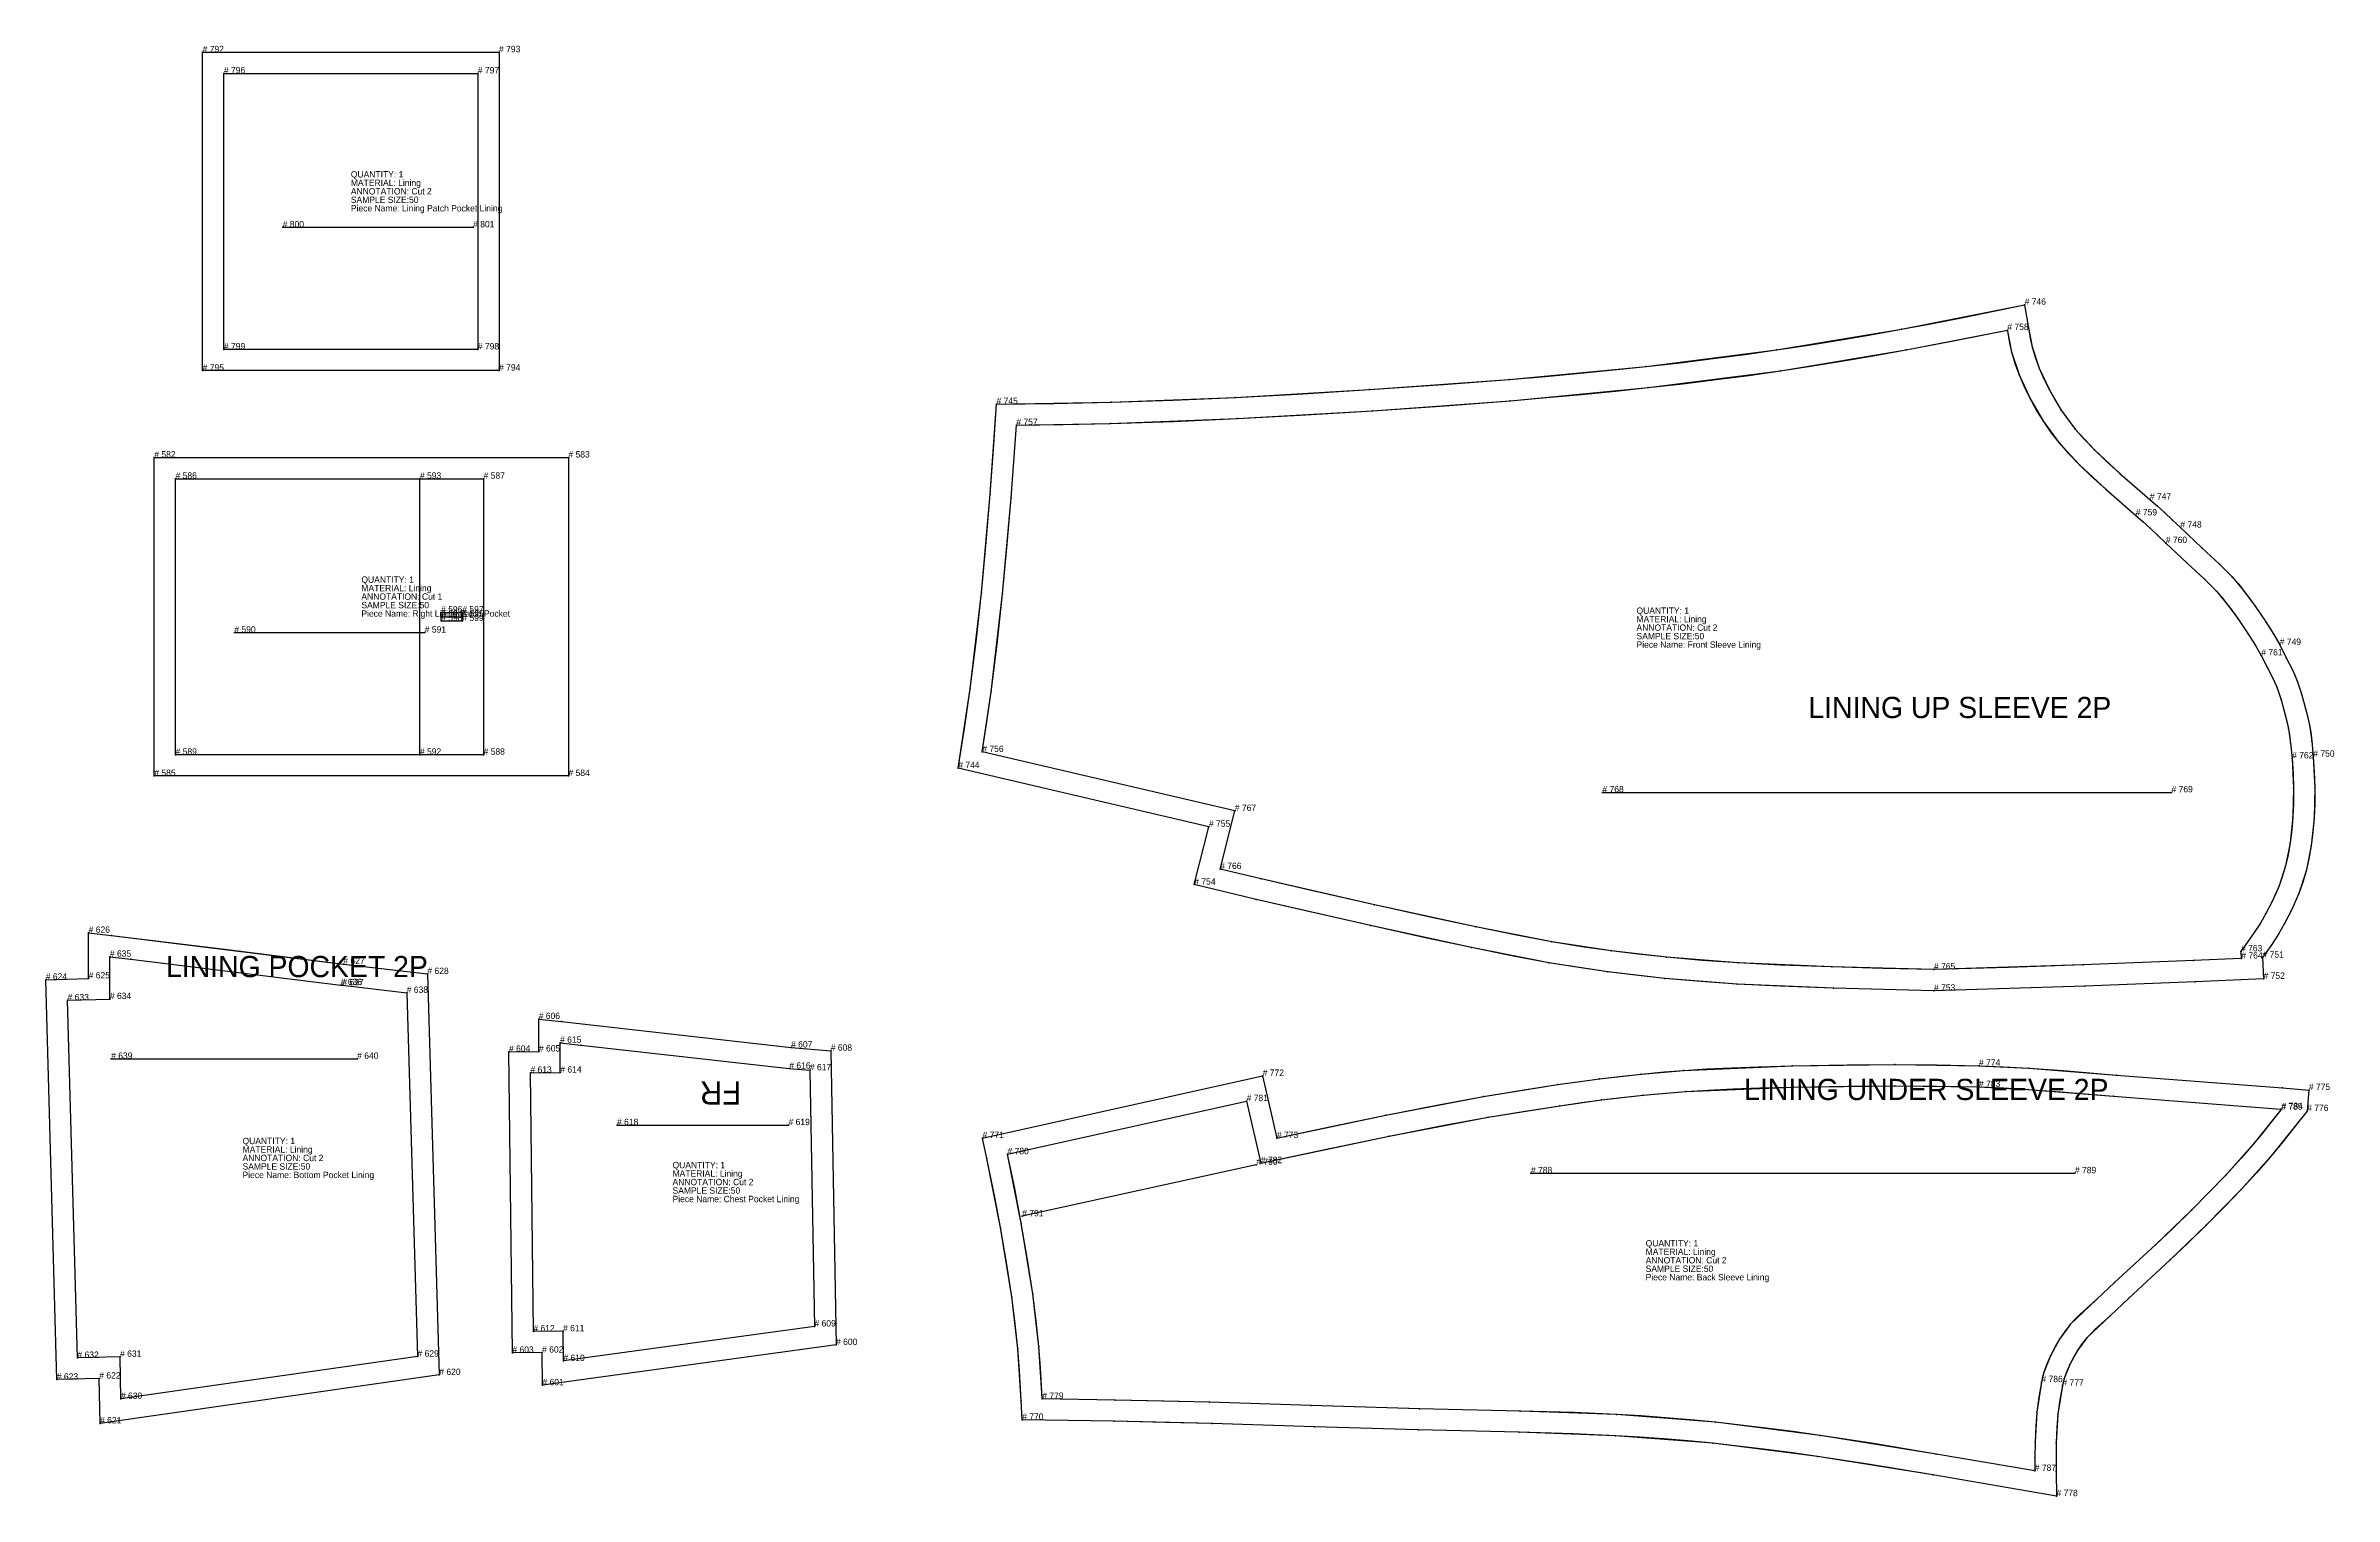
# Model space of a CAD drawing. Extents: x -8402 to 434, y -368 to 2685.
# Drawn here: x -8402 to -7324, y 1316 to 1999 of the extents above; entities that cross this region are included whole.
import ezdxf

# ---------------------------------------------------------------- set-up
doc = ezdxf.new("R2010")
doc.units = 0

# ---------------------------------------------------------------- blocks, each defined once
blk = doc.blocks.new('Right Lining Patch Pocket_5028')
at = {"layer": '1'}
blk.add_lwpolyline([(-8350.9199, 1805.3199), (-8155.79, 1805.3199), (-8155.79, 1655.23), (-8350.9199, 1655.23), (-8350.9199, 1805.3199)], close=True, dxfattribs=at)
at = {"layer": '14'}
blk.add_lwpolyline([(-8340.9199, 1795.3199), (-8195.79, 1795.3199), (-8195.79, 1665.23), (-8340.9199, 1665.23), (-8340.9199, 1795.3199)], close=True, dxfattribs=at)
at = {"layer": '2'}
for p in [(-8350.9199, 1805.3199), (-8155.79, 1805.3199), (-8340.9199, 1795.3199), (-8225.79, 1795.3199), (-8195.79, 1795.3199), (-8215.79, 1732.27), (-8215.79, 1732.27), (-8215.79, 1730.27), (-8215.79, 1728.27), (-8215.79, 1728.27), (-8205.79, 1732.27), (-8205.79, 1732.27), (-8205.79, 1730.27), (-8205.79, 1728.27), (-8205.79, 1728.27), (-8313.21, 1722.78), (-8223.5098, 1722.78), (-8340.9199, 1665.23), (-8225.79, 1665.23), (-8195.79, 1665.23), (-8350.9199, 1655.23), (-8155.79, 1655.23)]:
    blk.add_point(p, dxfattribs=at)
at = {"layer": '5'}
blk.add_line((-8313.21, 1722.78), (-8223.5098, 1722.78), dxfattribs=at)
at = {"layer": '7'}
blk.add_line((-8313.21, 1722.78), (-8223.5098, 1722.78), dxfattribs=at)
at = {"layer": '8'}
for points in [[(-8225.79, 1665.23), (-8225.79, 1795.3199)], [(-8215.79, 1732.27), (-8205.79, 1732.27)], [(-8215.79, 1728.27), (-8215.79, 1732.27)], [(-8215.79, 1730.27), (-8205.79, 1730.27)], [(-8215.79, 1728.27), (-8205.79, 1728.27)], [(-8205.79, 1728.27), (-8205.79, 1732.27)]]:
    blk.add_lwpolyline(points, dxfattribs=at)
at = {"layer": '84'}
blk.add_lwpolyline([(-8350.9199, 1805.3199), (-8155.79, 1805.3199), (-8155.79, 1655.23), (-8350.9199, 1655.23), (-8350.9199, 1805.3199)], close=True, dxfattribs=at)
at = {"layer": '85'}
for points in [[(-8225.79, 1665.23), (-8225.79, 1795.3199)], [(-8215.79, 1732.27), (-8205.79, 1732.27)], [(-8215.79, 1728.27), (-8215.79, 1732.27)], [(-8215.79, 1730.27), (-8205.79, 1730.27)], [(-8215.79, 1728.27), (-8205.79, 1728.27)], [(-8205.79, 1728.27), (-8205.79, 1732.27)]]:
    blk.add_lwpolyline(points, dxfattribs=at)
at = {"layer": '87'}
blk.add_lwpolyline([(-8340.9199, 1795.3199), (-8195.79, 1795.3199), (-8195.79, 1665.23), (-8340.9199, 1665.23), (-8340.9199, 1795.3199)], close=True, dxfattribs=at)
at = {"layer": '1'}
for s, p in [('# 582', (-8350.9199, 1805.3199)), ('# 583', (-8155.79, 1805.3199)), ('QUANTITY: 1', (-8253.3496, 1746.27)), ('ANNOTATION: Cut 1', (-8253.3496, 1738.27)), ('SAMPLE SIZE:50', (-8253.3496, 1734.27)), ('MATERIAL: Lining', (-8253.3496, 1742.27)), ('Piece Name: Right Lining Patch Pocket', (-8253.3496, 1730.27)), ('# 585', (-8350.9199, 1655.23)), ('# 584', (-8155.79, 1655.23))]:
    blk.add_text(s, height=3, dxfattribs=at).set_placement(p)
at = {"layer": '14'}
for s, p in [('# 586', (-8340.9199, 1795.3199)), ('# 587', (-8195.79, 1795.3199)), ('# 589', (-8340.9199, 1665.23)), ('# 588', (-8195.79, 1665.23))]:
    blk.add_text(s, height=3, dxfattribs=at).set_placement(p)
at = {"layer": '7'}
for s, p in [('# 590', (-8313.21, 1722.78)), ('# 591', (-8223.5098, 1722.78))]:
    blk.add_text(s, height=3, dxfattribs=at).set_placement(p)
at = {"layer": '8'}
for s, p in [('# 593', (-8225.79, 1795.3199)), ('# 596', (-8215.79, 1732.27)), ('# 596', (-8215.79, 1732.27)), ('# 594', (-8215.79, 1730.27)), ('# 598', (-8215.79, 1728.27)), ('# 598', (-8215.79, 1728.27)), ('# 597', (-8205.79, 1732.27)), ('# 597', (-8205.79, 1732.27)), ('# 595', (-8205.79, 1730.27)), ('# 599', (-8205.79, 1728.27)), ('# 599', (-8205.79, 1728.27)), ('# 592', (-8225.79, 1665.23))]:
    blk.add_text(s, height=3, dxfattribs=at).set_placement(p)
blk = doc.blocks.new('Chest Pocket Lining_5029')
at = {"layer": '1'}
blk.add_lwpolyline([(-8029.7202, 1387.04), (-8168.02, 1368.04), (-8168.2202, 1383.4399), (-8182.2202, 1383.34), (-8183.8198, 1525.24), (-8169.7202, 1525.34), (-8169.8198, 1540.64), (-8159.1201, 1539.4399), (-8050.9199, 1527.24), (-8032.2202, 1525.74), (-8029.7202, 1387.04)], close=True, dxfattribs=at)
at = {"layer": '14'}
blk.add_lwpolyline([(-8039.8799, 1395.74), (-8158.1699, 1379.49), (-8158.3398, 1393.51), (-8172.3301, 1393.41), (-8173.71, 1515.3101), (-8159.6499, 1515.41), (-8159.7402, 1529.4399), (-8150.04, 1528.35), (-8051.7598, 1517.27), (-8042.0601, 1516.49), (-8039.8799, 1395.74)], close=True, dxfattribs=at)
at = {"layer": '2'}
for p in [(-8169.8198, 1540.64), (-8183.8198, 1525.24), (-8169.7202, 1525.34), (-8159.7402, 1529.4399), (-8050.9199, 1527.24), (-8032.2202, 1525.74), (-8173.71, 1515.3101), (-8159.6499, 1515.41), (-8051.7598, 1517.27), (-8042.0601, 1516.49), (-8132.9199, 1490.64), (-8052.1201, 1490.64), (-8172.3301, 1393.41), (-8158.3398, 1393.51), (-8039.8799, 1395.74), (-8182.2202, 1383.34), (-8168.2202, 1383.4399), (-8029.7202, 1387.04), (-8158.1699, 1379.49), (-8168.02, 1368.04)]:
    blk.add_point(p, dxfattribs=at)
at = {"layer": '3'}
for p in [(-8159.1201, 1539.4399), (-8150.04, 1528.35)]:
    blk.add_point(p, dxfattribs=at)
at = {"layer": '4'}
for p in [(-8050.9199, 1527.24, 5), (-8051.7598, 1517.27, 5)]:
    blk.add_point(p, dxfattribs=at)
at = {"layer": '5'}
blk.add_line((-8132.9199, 1490.64), (-8052.1201, 1490.64), dxfattribs=at)
at = {"layer": '7'}
blk.add_line((-8132.9199, 1490.64), (-8052.1201, 1490.64), dxfattribs=at)
at = {"layer": '84'}
blk.add_lwpolyline([(-8029.7202, 1387.04), (-8168.02, 1368.04), (-8168.2202, 1383.4399), (-8182.2202, 1383.34), (-8183.8198, 1525.24), (-8169.7202, 1525.34), (-8169.8198, 1540.64), (-8159.1201, 1539.4399), (-8050.9199, 1527.24), (-8032.2202, 1525.74), (-8029.7202, 1387.04)], close=True, dxfattribs=at)
at = {"layer": '87'}
blk.add_lwpolyline([(-8159.7402, 1529.4399), (-8150.04, 1528.35), (-8051.7598, 1517.27), (-8042.0601, 1516.49), (-8039.8799, 1395.74), (-8158.1699, 1379.49), (-8158.3398, 1393.51), (-8172.3301, 1393.41), (-8173.71, 1515.3101), (-8159.6499, 1515.41), (-8159.7402, 1529.4399)], close=True, dxfattribs=at)
at = {"layer": '1'}
for s, p in [('# 606', (-8169.8198, 1540.64)), ('# 604', (-8183.8198, 1525.24)), ('# 605', (-8169.7202, 1525.34)), ('# 607', (-8050.9199, 1527.24)), ('# 608', (-8032.2202, 1525.74)), ('QUANTITY: 1', (-8106.7598, 1470.33)), ('MATERIAL: Lining', (-8106.7598, 1466.33)), ('ANNOTATION: Cut 2', (-8106.7598, 1462.33)), ('SAMPLE SIZE:50', (-8106.7598, 1458.33)), ('Piece Name: Chest Pocket Lining', (-8106.7598, 1454.33)), ('# 603', (-8182.2202, 1383.34)), ('# 602', (-8168.2202, 1383.4399)), ('# 600', (-8029.7202, 1387.04)), ('# 601', (-8168.02, 1368.04))]:
    blk.add_text(s, height=3, dxfattribs=at).set_placement(p)
at = {"layer": '14'}
for s, p in [('# 615', (-8159.7402, 1529.4399)), ('# 616', (-8051.7598, 1517.27)), ('# 613', (-8173.71, 1515.3101)), ('# 614', (-8159.6499, 1515.41)), ('# 617', (-8042.0601, 1516.49)), ('# 612', (-8172.3301, 1393.41)), ('# 611', (-8158.3398, 1393.51)), ('# 609', (-8039.8799, 1395.74)), ('# 610', (-8158.1699, 1379.49))]:
    blk.add_text(s, height=3, dxfattribs=at).set_placement(p)
at = {"layer": '15'}
blk.add_text('FR', height=11, rotation=180, dxfattribs=at).set_placement((-8074.3198, 1511.34))
at = {"layer": '7'}
for s, p in [('# 618', (-8132.9199, 1490.64)), ('# 619', (-8052.1201, 1490.64))]:
    blk.add_text(s, height=3, dxfattribs=at).set_placement(p)
blk = doc.blocks.new('Bottom Pocket Lining_5030')
at = {"layer": '1'}
blk.add_lwpolyline([(-8216.6602, 1372.89), (-8376.46, 1350.09), (-8376.8604, 1371.1899), (-8396.8604, 1370.6899), (-8402.0596, 1559.1899), (-8381.8604, 1559.79), (-8381.8604, 1581.29), (-8371.0596, 1579.99), (-8261.8604, 1566.59), (-8222.2598, 1561.89), (-8216.6602, 1372.89)], close=True, dxfattribs=at)
at = {"layer": '14'}
blk.add_lwpolyline([(-8226.9199, 1381.53), (-8366.6699, 1361.59), (-8367.0596, 1381.4399), (-8387.1396, 1380.9399), (-8391.7803, 1549.49), (-8371.8604, 1550.0699), (-8371.8604, 1570.01), (-8362, 1568.8101), (-8263.0996, 1556.67), (-8262.2998, 1556.5699), (-8232, 1552.98), (-8226.9199, 1381.53)], close=True, dxfattribs=at)
at = {"layer": '2'}
for p in [(-8381.8604, 1581.29), (-8371.8604, 1570.01), (-8261.8604, 1566.59), (-8402.0596, 1559.1899), (-8381.8604, 1559.79), (-8262.2998, 1556.5699), (-8232, 1552.98), (-8222.2598, 1561.89), (-8391.7803, 1549.49), (-8371.8604, 1550.0699), (-8371.2598, 1521.89), (-8255.3604, 1521.89), (-8387.1396, 1380.9399), (-8367.0596, 1381.4399), (-8226.9199, 1381.53), (-8396.8604, 1370.6899), (-8376.8604, 1371.1899), (-8216.6602, 1372.89), (-8366.6699, 1361.59), (-8376.46, 1350.09)]:
    blk.add_point(p, dxfattribs=at)
at = {"layer": '3'}
for p in [(-8371.0596, 1579.99), (-8362, 1568.8101), (-8263.0996, 1556.67)]:
    blk.add_point(p, dxfattribs=at)
at = {"layer": '4'}
for p in [(-8261.8604, 1566.59, 5), (-8263.0996, 1556.67, 5)]:
    blk.add_point(p, dxfattribs=at)
at = {"layer": '5'}
blk.add_line((-8371.2598, 1521.89), (-8255.3604, 1521.89), dxfattribs=at)
at = {"layer": '7'}
blk.add_line((-8371.2598, 1521.89), (-8255.3604, 1521.89), dxfattribs=at)
at = {"layer": '84'}
blk.add_lwpolyline([(-8216.6602, 1372.89), (-8376.46, 1350.09), (-8376.8604, 1371.1899), (-8396.8604, 1370.6899), (-8402.0596, 1559.1899), (-8381.8604, 1559.79), (-8381.8604, 1581.29), (-8371.0596, 1579.99), (-8316.4502, 1573.35), (-8261.8604, 1566.59), (-8222.2598, 1561.89), (-8216.6602, 1372.89)], close=True, dxfattribs=at)
at = {"layer": '87'}
blk.add_lwpolyline([(-8371.8604, 1570.01), (-8362, 1568.8101), (-8263.0996, 1556.67), (-8262.2998, 1556.5699), (-8232, 1552.98), (-8226.9199, 1381.53), (-8366.6699, 1361.59), (-8367.0596, 1381.4399), (-8387.1396, 1380.9399), (-8391.7803, 1549.49), (-8371.8604, 1550.0699), (-8371.8604, 1570.01)], close=True, dxfattribs=at)
at = {"layer": '1'}
for s, p in [('# 626', (-8381.8604, 1581.29)), ('# 627', (-8261.8604, 1566.59)), ('# 628', (-8222.2598, 1561.89)), ('# 624', (-8402.0596, 1559.1899)), ('# 625', (-8381.8604, 1559.79)), ('QUANTITY: 1', (-8309.3496, 1481.6801)), ('MATERIAL: Lining', (-8309.3496, 1477.6801)), ('ANNOTATION: Cut 2', (-8309.3496, 1473.6801)), ('SAMPLE SIZE:50', (-8309.3496, 1469.6801)), ('Piece Name: Bottom Pocket Lining', (-8309.3496, 1465.6801)), ('# 623', (-8396.8604, 1370.6899)), ('# 622', (-8376.8604, 1371.1899)), ('# 620', (-8216.6602, 1372.89)), ('# 621', (-8376.46, 1350.09))]:
    blk.add_text(s, height=3, dxfattribs=at).set_placement(p)
at = {"layer": '14'}
for s, p in [('# 635', (-8371.8604, 1570.01)), ('# 634', (-8371.8604, 1550.0699)), ('# 636', (-8263.0996, 1556.67)), ('# 637', (-8262.2998, 1556.5699)), ('# 638', (-8232, 1552.98)), ('# 633', (-8391.7803, 1549.49)), ('# 632', (-8387.1396, 1380.9399)), ('# 631', (-8367.0596, 1381.4399)), ('# 629', (-8226.9199, 1381.53)), ('# 630', (-8366.6699, 1361.59))]:
    blk.add_text(s, height=3, dxfattribs=at).set_placement(p)
at = {"layer": '15'}
blk.add_text('LINING POCKET 2P', height=10, dxfattribs=at).set_placement((-8345.4102, 1560.39))
at = {"layer": '7'}
for s, p in [('# 639', (-8371.2598, 1521.89)), ('# 640', (-8255.3604, 1521.89))]:
    blk.add_text(s, height=3, dxfattribs=at).set_placement(p)
blk = doc.blocks.new('Front Sleeve Lining_5034')
at = {"layer": '1'}
blk.add_lwpolyline([(-7972.1401, 1658.9), (-7966.54, 1696.3), (-7961.2402, 1741.6), (-7957.1401, 1788), (-7954.1401, 1830.5), (-7900.1401, 1831.4), (-7841.73, 1833.6), (-7778.3398, 1837.3), (-7712.5298, 1842.1), (-7648.04, 1848.2), (-7586.6401, 1856), (-7527.7402, 1865.8), (-7469.7402, 1877.3), (-7468.04, 1867.2), (-7466.1401, 1857.5), (-7462.8398, 1847.5), (-7458.04, 1837.2), (-7452.4399, 1827.7), (-7445.8398, 1818.7), (-7436.8398, 1808.9), (-7424.8398, 1797.8), (-7410.7402, 1785.5), (-7407.2402, 1782.5), (-7403.8398, 1779.4), (-7400.04, 1775.8), (-7396.3398, 1772.3), (-7386.04, 1762.6), (-7377.8398, 1755), (-7371.9399, 1749), (-7366.54, 1742.6), (-7361.1401, 1735.2), (-7356.1401, 1727.9), (-7352.3398, 1721.9), (-7349.54, 1716.99), (-7346.4399, 1710.9), (-7343.54, 1705.3), (-7341.3398, 1700), (-7339.3398, 1694), (-7337.3398, 1687), (-7335.54, 1679.3), (-7334.4399, 1671.7), (-7333.7402, 1664.29), (-7333.04, 1649.7), (-7333.3398, 1635.4), (-7334.7402, 1622.3), (-7337.1401, 1610.4), (-7340.54, 1599.9), (-7344.1401, 1591.7), (-7347.2402, 1585.7), (-7350.1401, 1580.6), (-7353.6401, 1575.3101), (-7357.6401, 1569.6), (-7357.1401, 1559.6), (-7389.4399, 1558.2), (-7441.3398, 1556.2), (-7512.4399, 1554), (-7559.7402, 1555.2), (-7605.2402, 1557.1), (-7639.2402, 1559.8), (-7666.1401, 1562.9), (-7693.8398, 1567.2), (-7730.3398, 1574.3101), (-7777.9399, 1584.7), (-7831.8398, 1597), (-7860.9399, 1604), (-7854.04, 1631.3), (-7972.1401, 1658.9)], close=True, dxfattribs=at)
at = {"layer": '14'}
blk.add_lwpolyline([(-7960.8198, 1666.53), (-7956.6401, 1694.88), (-7951.25, 1740.99), (-7947.2402, 1786.38), (-7944.7798, 1820.61), (-7900.5898, 1821.39), (-7840.73, 1823.63), (-7776.9902, 1827.37), (-7712.1699, 1832.1), (-7647.1099, 1838.24), (-7584.71, 1846.17), (-7525.5698, 1856.03), (-7477.8701, 1865.38), (-7477.79, 1864.91), (-7475.8599, 1855.12), (-7472.1699, 1843.9), (-7466.8701, 1832.51), (-7460.8301, 1822.24), (-7453.5698, 1812.35), (-7443.8799, 1801.8), (-7431.3398, 1790.2), (-7417.3799, 1778.02), (-7413.9302, 1775.0601), (-7410.6499, 1772.0699), (-7406.9199, 1768.54), (-7403.2002, 1765.02), (-7393.27, 1755.67), (-7384.9199, 1747.9301), (-7379.3799, 1742.3199), (-7374.3799, 1736.38), (-7369.29, 1729.4), (-7364.52, 1722.4399), (-7360.9102, 1716.74), (-7358.2402, 1712.02), (-7355.2798, 1706.22), (-7352.5698, 1700.99), (-7350.79, 1696.71), (-7348.9199, 1691.11), (-7346.9102, 1684.0699), (-7345.3599, 1677.42), (-7344.3999, 1670.74), (-7343.71, 1663.47), (-7343.04, 1649.4), (-7343.3198, 1635.97), (-7344.6299, 1623.77), (-7346.8301, 1612.91), (-7349.8701, 1603.49), (-7353.1499, 1596.03), (-7356.0298, 1590.47), (-7358.6299, 1585.9), (-7361.9102, 1580.9301), (-7367.7998, 1572.53), (-7367.6299, 1569.15), (-7390.2002, 1568.1801), (-7442.1001, 1566.1801), (-7512.4399, 1564.01), (-7560.5801, 1565.23), (-7604.6401, 1567.09), (-7638.4102, 1569.76), (-7664.5298, 1572.77), (-7692.4399, 1577.11), (-7728.2202, 1584.08), (-7776.02, 1594.51), (-7829.4102, 1606.7), (-7848.7598, 1611.35), (-7841.8501, 1638.72), (-7960.8198, 1666.53)], close=True, dxfattribs=at)
at = {"layer": '2'}
for p in [(-7469.7402, 1877.3), (-7477.8701, 1865.38), (-7954.1401, 1830.5), (-7944.7798, 1820.61), (-7410.7402, 1785.5), (-7417.3799, 1778.02), (-7396.3398, 1772.3), (-7403.2002, 1765.02), (-7349.54, 1716.99), (-7358.2402, 1712.02), (-7960.8198, 1666.53), (-7343.71, 1663.47), (-7333.7402, 1664.29), (-7972.1401, 1658.9), (-7668.6401, 1647.5), (-7400.54, 1647.5), (-7854.04, 1631.3), (-7841.8501, 1638.72), (-7848.7598, 1611.35), (-7860.9399, 1604), (-7512.4399, 1564.01), (-7367.7998, 1572.53), (-7367.6299, 1569.15), (-7357.6401, 1569.6), (-7512.4399, 1554), (-7357.1401, 1559.6)]:
    blk.add_point(p, dxfattribs=at)
at = {"layer": '3'}
for p in [(-7527.7402, 1865.8), (-7468.04, 1867.2), (-7586.6401, 1856), (-7525.5698, 1856.03), (-7477.79, 1864.91), (-7475.8599, 1855.12), (-7466.1401, 1857.5), (-7648.04, 1848.2), (-7584.71, 1846.17), (-7472.1699, 1843.9), (-7462.8398, 1847.5), (-7841.73, 1833.6), (-7778.3398, 1837.3), (-7712.5298, 1842.1), (-7647.1099, 1838.24), (-7458.04, 1837.2), (-7900.1401, 1831.4), (-7840.73, 1823.63), (-7776.9902, 1827.37), (-7712.1699, 1832.1), (-7466.8701, 1832.51), (-7460.8301, 1822.24), (-7452.4399, 1827.7), (-7900.5898, 1821.39), (-7453.5698, 1812.35), (-7445.8398, 1818.7), (-7443.8799, 1801.8), (-7436.8398, 1808.9), (-7431.3398, 1790.2), (-7424.8398, 1797.8), (-7957.1401, 1788), (-7947.2402, 1786.38), (-7407.2402, 1782.5), (-7403.8398, 1779.4), (-7413.9302, 1775.0601), (-7410.6499, 1772.0699), (-7406.9199, 1768.54), (-7400.04, 1775.8), (-7386.04, 1762.6), (-7393.27, 1755.67), (-7384.9199, 1747.9301), (-7377.8398, 1755), (-7371.9399, 1749), (-7961.2402, 1741.6), (-7951.25, 1740.99), (-7379.3799, 1742.3199), (-7374.3799, 1736.38), (-7366.54, 1742.6), (-7369.29, 1729.4), (-7361.1401, 1735.2), (-7356.1401, 1727.9), (-7364.52, 1722.4399), (-7360.9102, 1716.74), (-7352.3398, 1721.9), (-7355.2798, 1706.22), (-7346.4399, 1710.9), (-7343.54, 1705.3), (-7966.54, 1696.3), (-7956.6401, 1694.88), (-7352.5698, 1700.99), (-7350.79, 1696.71), (-7341.3398, 1700), (-7339.3398, 1694), (-7348.9199, 1691.11), (-7346.9102, 1684.0699), (-7337.3398, 1687), (-7345.3599, 1677.42), (-7335.54, 1679.3), (-7334.4399, 1671.7), (-7344.3999, 1670.74), (-7333.04, 1649.7), (-7343.04, 1649.4), (-7343.3198, 1635.97), (-7333.3398, 1635.4), (-7344.6299, 1623.77), (-7334.7402, 1622.3), (-7829.4102, 1606.7), (-7346.8301, 1612.91), (-7337.1401, 1610.4), (-7831.8398, 1597), (-7353.1499, 1596.03), (-7349.8701, 1603.49), (-7340.54, 1599.9), (-7776.02, 1594.51), (-7358.6299, 1585.9), (-7356.0298, 1590.47), (-7347.2402, 1585.7), (-7344.1401, 1591.7), (-7777.9399, 1584.7), (-7730.3398, 1574.3101), (-7728.2202, 1584.08), (-7692.4399, 1577.11), (-7361.9102, 1580.9301), (-7353.6401, 1575.3101), (-7350.1401, 1580.6), (-7693.8398, 1567.2), (-7664.5298, 1572.77), (-7638.4102, 1569.76), (-7604.6401, 1567.09), (-7560.5801, 1565.23), (-7442.1001, 1566.1801), (-7390.2002, 1568.1801), (-7666.1401, 1562.9), (-7639.2402, 1559.8), (-7605.2402, 1557.1), (-7559.7402, 1555.2), (-7441.3398, 1556.2), (-7389.4399, 1558.2)]:
    blk.add_point(p, dxfattribs=at)
at = {"layer": '4'}
for p in [(-7410.7402, 1785.5, 5), (-7417.3799, 1778.02, 5), (-7396.3398, 1772.3, 5), (-7403.2002, 1765.02, 5), (-7349.54, 1716.99, 5), (-7358.2402, 1712.02, 5), (-7343.71, 1663.47, 5), (-7333.7402, 1664.29, 5), (-7512.4399, 1564.01, 5), (-7512.4399, 1554, 5)]:
    blk.add_point(p, dxfattribs=at)
at = {"layer": '5'}
blk.add_line((-7668.6401, 1647.5), (-7400.54, 1647.5), dxfattribs=at)
at = {"layer": '7'}
blk.add_line((-7668.6401, 1647.5), (-7400.54, 1647.5), dxfattribs=at)
at = {"layer": '84'}
blk.add_lwpolyline([(-7972.1401, 1658.9), (-7969.2002, 1677.58), (-7966.54, 1696.3), (-7963.75, 1718.5), (-7961.2402, 1741.6), (-7959.1602, 1763.65), (-7957.1401, 1788), (-7955.5601, 1809.24), (-7954.1401, 1830.5), (-7927.1401, 1830.8101), (-7900.1401, 1831.4), (-7870.8999, 1832.34), (-7841.73, 1833.6), (-7812.1401, 1835.1899), (-7778.3398, 1837.3), (-7743.5498, 1839.7), (-7712.5298, 1842.1), (-7695.4902, 1843.55), (-7679.1401, 1845.04), (-7663.3501, 1846.59), (-7648.04, 1848.2), (-7632, 1850.02), (-7616.46, 1851.92), (-7601.3501, 1853.91), (-7586.6401, 1856), (-7572.54, 1858.15), (-7558.0601, 1860.49), (-7543.1602, 1863.03), (-7527.7402, 1865.8), (-7513.21, 1868.52), (-7498.7002, 1871.34), (-7484.21, 1874.27), (-7469.7402, 1877.3), (-7468.04, 1867.2), (-7467.04, 1861.58), (-7466.1401, 1857.5), (-7464.7202, 1852.62), (-7462.8398, 1847.5), (-7460.6201, 1842.39), (-7458.04, 1837.2), (-7455.3301, 1832.34), (-7452.4399, 1827.7), (-7449.23, 1823.08), (-7445.8398, 1818.7), (-7441.6602, 1813.9), (-7436.8398, 1808.9), (-7431.6201, 1803.91), (-7424.8398, 1797.8), (-7410.7402, 1785.5), (-7407.2402, 1782.5), (-7403.8398, 1779.4), (-7400.04, 1775.8), (-7396.3398, 1772.3), (-7386.04, 1762.6), (-7377.8398, 1755), (-7374.7002, 1751.9), (-7371.9399, 1749), (-7369.1899, 1745.87), (-7366.54, 1742.6), (-7364.1099, 1739.36), (-7361.1401, 1735.2), (-7356.1401, 1727.9), (-7352.3398, 1721.9), (-7349.54, 1716.99), (-7346.4399, 1710.9), (-7343.54, 1705.3), (-7342.4302, 1702.79), (-7341.3398, 1700), (-7339.3398, 1694), (-7337.3398, 1687), (-7336.29, 1682.85), (-7335.54, 1679.3), (-7334.96, 1675.8101), (-7334.4399, 1671.7), (-7333.7402, 1664.29), (-7333.27, 1657), (-7333.04, 1649.7), (-7333.0498, 1642.3101), (-7333.3398, 1635.4), (-7333.8999, 1628.8199), (-7334.7402, 1622.3), (-7335.8301, 1616.1), (-7337.1401, 1610.4), (-7338.6899, 1605.11), (-7340.54, 1599.9), (-7342.2202, 1595.84), (-7344.1401, 1591.7), (-7347.2402, 1585.7), (-7350.1401, 1580.6), (-7353.6401, 1575.3101), (-7357.6401, 1569.6), (-7357.1401, 1559.6), (-7389.4399, 1558.2), (-7441.3398, 1556.2), (-7476.8901, 1555.02), (-7512.4399, 1554), (-7536.0898, 1554.54), (-7559.7402, 1555.2), (-7585.0298, 1556.08), (-7605.2402, 1557.1), (-7622.21, 1558.29), (-7639.2402, 1559.8), (-7653.0898, 1561.27), (-7666.1401, 1562.9), (-7679.8101, 1564.88), (-7693.8398, 1567.2), (-7710.7598, 1570.34), (-7730.3398, 1574.3101), (-7751.3301, 1578.8), (-7777.9399, 1584.7), (-7807.7202, 1591.42), (-7831.8398, 1597), (-7860.9399, 1604), (-7854.04, 1631.3), (-7972.1401, 1658.9)], close=True, dxfattribs=at)
at = {"layer": '87'}
blk.add_lwpolyline([(-7960.8198, 1666.53), (-7958.6401, 1680.6899), (-7956.6401, 1694.88), (-7955.2002, 1705.96), (-7953.8198, 1717.3101), (-7951.25, 1740.99), (-7949.21, 1762.6899), (-7947.2402, 1786.38), (-7945.96, 1803.49), (-7944.7798, 1820.61), (-7922.6802, 1820.91), (-7900.5898, 1821.39), (-7870.6299, 1822.34), (-7840.73, 1823.63), (-7811.0698, 1825.23), (-7776.9902, 1827.37), (-7742.6699, 1829.75), (-7712.1699, 1832.1), (-7694.9702, 1833.5601), (-7678.4702, 1835.0601), (-7662.54, 1836.62), (-7647.1099, 1838.24), (-7630.7998, 1840.09), (-7615.0098, 1842.02), (-7599.6602, 1844.05), (-7584.71, 1846.17), (-7570.5498, 1848.33), (-7556.0098, 1850.6899), (-7541.04, 1853.25), (-7525.5698, 1856.03), (-7501.6899, 1860.5699), (-7477.8701, 1865.38), (-7477.79, 1864.91), (-7476.7798, 1859.29), (-7475.8599, 1855.12), (-7475.1299, 1852.42), (-7474.2798, 1849.65), (-7472.1699, 1843.9), (-7469.7202, 1838.24), (-7466.8701, 1832.51), (-7463.9302, 1827.24), (-7460.8301, 1822.24), (-7457.3198, 1817.1801), (-7453.5698, 1812.35), (-7449.0498, 1807.16), (-7443.8799, 1801.8), (-7438.4102, 1796.58), (-7431.3398, 1790.2), (-7417.3799, 1778.02), (-7413.9302, 1775.0601), (-7410.6499, 1772.0699), (-7406.9199, 1768.54), (-7403.2002, 1765.02), (-7393.27, 1755.67), (-7384.9199, 1747.9301), (-7381.9199, 1744.99), (-7379.3799, 1742.3199), (-7376.8599, 1739.45), (-7374.3799, 1736.38), (-7372.0898, 1733.33), (-7369.29, 1729.4), (-7364.52, 1722.4399), (-7360.9102, 1716.74), (-7358.2402, 1712.02), (-7355.2798, 1706.22), (-7352.5698, 1700.99), (-7350.79, 1696.71), (-7348.9199, 1691.11), (-7346.9102, 1684.0699), (-7346.0098, 1680.47), (-7345.3599, 1677.42), (-7344.8599, 1674.38), (-7344.3999, 1670.74), (-7343.71, 1663.47), (-7343.2598, 1656.4399), (-7343.04, 1649.4), (-7343.0498, 1642.4399), (-7343.3198, 1635.97), (-7343.8398, 1629.84), (-7344.6299, 1623.77), (-7345.6299, 1618.12), (-7346.8301, 1612.91), (-7348.2202, 1608.14), (-7349.8701, 1603.49), (-7351.3901, 1599.8101), (-7353.1499, 1596.03), (-7356.0298, 1590.47), (-7358.6299, 1585.9), (-7361.9102, 1580.9301), (-7367.7998, 1572.53), (-7367.6299, 1569.15), (-7390.2002, 1568.1801), (-7442.1001, 1566.1801), (-7477.27, 1565.02), (-7512.4399, 1564.01), (-7536.5098, 1564.55), (-7560.5801, 1565.23), (-7584.96, 1566.1), (-7604.6401, 1567.09), (-7621.5801, 1568.27), (-7638.4102, 1569.76), (-7651.8301, 1571.1899), (-7664.5298, 1572.77), (-7678.2798, 1574.76), (-7692.4399, 1577.11), (-7709.0601, 1580.2), (-7728.2202, 1584.08), (-7749.1602, 1588.5601), (-7776.02, 1594.51), (-7805.8398, 1601.23), (-7829.4102, 1606.7), (-7848.7598, 1611.35), (-7841.8501, 1638.72), (-7960.8198, 1666.53)], close=True, dxfattribs=at)
at = {"layer": '1'}
for s, p in [('# 746', (-7469.7402, 1877.3)), ('# 745', (-7954.1401, 1830.5)), ('# 747', (-7410.7402, 1785.5)), ('# 748', (-7396.3398, 1772.3)), ('ANNOTATION: Cut 2', (-7652.5801, 1723.64)), ('QUANTITY: 1', (-7652.5801, 1731.64)), ('MATERIAL: Lining', (-7652.5801, 1727.64)), ('SAMPLE SIZE:50', (-7652.5801, 1719.64)), ('Piece Name: Front Sleeve Lining', (-7652.5801, 1715.64)), ('# 749', (-7349.54, 1716.99)), ('# 744', (-7972.1401, 1658.9)), ('# 750', (-7333.7402, 1664.29)), ('# 755', (-7854.04, 1631.3)), ('# 754', (-7860.9399, 1604)), ('# 751', (-7357.6401, 1569.6)), ('# 753', (-7512.4399, 1554)), ('# 752', (-7357.1401, 1559.6))]:
    blk.add_text(s, height=3, dxfattribs=at).set_placement(p)
at = {"layer": '14'}
for s, p in [('# 758', (-7477.8701, 1865.38)), ('# 757', (-7944.7798, 1820.61)), ('# 759', (-7417.3799, 1778.02)), ('# 760', (-7403.2002, 1765.02)), ('# 761', (-7358.2402, 1712.02)), ('# 756', (-7960.8198, 1666.53)), ('# 762', (-7343.71, 1663.47)), ('# 767', (-7841.8501, 1638.72)), ('# 766', (-7848.7598, 1611.35)), ('# 763', (-7367.7998, 1572.53)), ('# 765', (-7512.4399, 1564.01)), ('# 764', (-7367.6299, 1569.15))]:
    blk.add_text(s, height=3, dxfattribs=at).set_placement(p)
at = {"layer": '15'}
blk.add_text('LINING UP SLEEVE 2P', height=10, dxfattribs=at).set_placement((-7571.5898, 1682.5))
at = {"layer": '7'}
for s, p in [('# 768', (-7668.6401, 1647.5)), ('# 769', (-7400.54, 1647.5))]:
    blk.add_text(s, height=3, dxfattribs=at).set_placement(p)
blk = doc.blocks.new('Back Sleeve Lining_5035')
at = {"layer": '1'}
blk.add_lwpolyline([(-7942.0298, 1351.77), (-7942.5298, 1360.87), (-7944.1299, 1385.28), (-7946.9302, 1409.67), (-7952.23, 1442.37), (-7958.73, 1474.87), (-7960.73, 1484.5699), (-7828.73, 1513.87), (-7822.0298, 1484.5699), (-7770.73, 1495.37), (-7724.6299, 1504.16), (-7689.6299, 1509.77), (-7670.0298, 1512.47), (-7650.3301, 1514.67), (-7630.23, 1516.47), (-7579.23, 1518.5699), (-7530.9302, 1519.17), (-7491.23, 1518.67), (-7467.73, 1517.47), (-7426.4302, 1514.27), (-7348.2402, 1508.17), (-7335.8301, 1507.17), (-7336.6299, 1497.27), (-7341.1299, 1491.5699), (-7354.0298, 1475.5601), (-7367.73, 1460.27), (-7384.1299, 1443.47), (-7401.1299, 1427.08), (-7420.8301, 1408.87), (-7429.4302, 1400.78), (-7440.4302, 1390.37), (-7444.8301, 1384.47), (-7448.4399, 1377.77), (-7451.1299, 1371.17), (-7451.9399, 1367.87), (-7454.0298, 1354.37), (-7454.8301, 1340.97), (-7454.9399, 1327.47), (-7454.73, 1315.77), (-7513.0298, 1325.77), (-7567.3398, 1334.47), (-7616.6299, 1340.67), (-7662.4302, 1344.27), (-7708.0298, 1345.87), (-7755.4302, 1346.97), (-7804.3301, 1348.37), (-7852.73, 1349.97), (-7898.6299, 1351.0699), (-7942.0298, 1351.77)], close=True, dxfattribs=at)
at = {"layer": '14'}
blk.add_lwpolyline([(-7932.5601, 1361.62), (-7932.5801, 1361.97), (-7934.1802, 1386.25), (-7937.0298, 1411.13), (-7942.4399, 1444.42), (-7948.9502, 1476.9399), (-7836.27, 1501.96), (-7829.5801, 1472.72), (-7769.1699, 1485.49), (-7722.5098, 1494.38), (-7688.6401, 1499.8101), (-7669.1602, 1502.5), (-7649.4199, 1504.72), (-7629.3501, 1506.51), (-7578.7998, 1508.5699), (-7530.9199, 1509.17), (-7491.23, 1508.66), (-7468.2598, 1507.49), (-7427.9199, 1504.36), (-7349.0298, 1498.2), (-7348.6602, 1498.17), (-7348.8398, 1497.9399), (-7348.9702, 1497.78), (-7361.5498, 1482.15), (-7375, 1467.14), (-7391.1499, 1450.59), (-7408.1201, 1434.23), (-7427.4102, 1416.41), (-7435.8999, 1408.42), (-7448.0498, 1396.85), (-7453.29, 1389.8199), (-7457.5098, 1381.97), (-7460.7002, 1374.11), (-7461.7998, 1369.51), (-7463.98, 1355.4), (-7464.8301, 1341.16), (-7464.9399, 1333.9301), (-7464.9399, 1327.67), (-7511.3501, 1335.63), (-7566.0698, 1344.39), (-7615.3398, 1350.59), (-7661.9902, 1354.26), (-7707.4702, 1355.86), (-7754.8799, 1356.96), (-7806.02, 1358.4301), (-7853.7402, 1360), (-7898.27, 1361.0699), (-7932.5601, 1361.62)], close=True, dxfattribs=at)
at = {"layer": '2'}
for p in [(-7828.73, 1513.87), (-7491.23, 1518.67), (-7836.27, 1501.96), (-7491.23, 1508.66), (-7335.8301, 1507.17), (-7348.8398, 1497.9399), (-7348.6602, 1498.17), (-7336.6299, 1497.27), (-7960.73, 1484.5699), (-7822.0298, 1484.5699), (-7948.9502, 1476.9399), (-7831.73, 1471.87), (-7829.5801, 1472.72), (-7702.3301, 1467.97), (-7446.0298, 1467.97), (-7942.0298, 1447.67), (-7461.7998, 1369.51), (-7932.5601, 1361.62), (-7451.9399, 1367.87), (-7942.0298, 1351.77), (-7464.9399, 1327.67), (-7454.73, 1315.77)]:
    blk.add_point(p, dxfattribs=at)
at = {"layer": '3'}
for p in [(-7689.6299, 1509.77), (-7670.0298, 1512.47), (-7650.3301, 1514.67), (-7630.23, 1516.47), (-7579.23, 1518.5699), (-7530.9302, 1519.17), (-7467.73, 1517.47), (-7426.4302, 1514.27), (-7724.6299, 1504.16), (-7688.6401, 1499.8101), (-7669.1602, 1502.5), (-7649.4199, 1504.72), (-7629.3501, 1506.51), (-7578.7998, 1508.5699), (-7530.9199, 1509.17), (-7468.2598, 1507.49), (-7427.9199, 1504.36), (-7348.2402, 1508.17), (-7770.73, 1495.37), (-7722.5098, 1494.38), (-7349.0298, 1498.2), (-7348.9702, 1497.78), (-7341.1299, 1491.5699), (-7769.1699, 1485.49), (-7361.5498, 1482.15), (-7958.73, 1474.87), (-7375, 1467.14), (-7354.0298, 1475.5601), (-7367.73, 1460.27), (-7391.1499, 1450.59), (-7952.23, 1442.37), (-7942.4399, 1444.42), (-7408.1201, 1434.23), (-7384.1299, 1443.47), (-7401.1299, 1427.08), (-7427.4102, 1416.41), (-7946.9302, 1409.67), (-7937.0298, 1411.13), (-7435.8999, 1408.42), (-7420.8301, 1408.87), (-7448.0498, 1396.85), (-7429.4302, 1400.78), (-7944.1299, 1385.28), (-7934.1802, 1386.25), (-7457.5098, 1381.97), (-7453.29, 1389.8199), (-7444.8301, 1384.47), (-7440.4302, 1390.37), (-7460.7002, 1374.11), (-7451.1299, 1371.17), (-7448.4399, 1377.77), (-7942.5298, 1360.87), (-7932.5801, 1361.97), (-7898.27, 1361.0699), (-7853.7402, 1360), (-7898.6299, 1351.0699), (-7852.73, 1349.97), (-7806.02, 1358.4301), (-7804.3301, 1348.37), (-7754.8799, 1356.96), (-7707.4702, 1355.86), (-7661.9902, 1354.26), (-7615.3398, 1350.59), (-7463.98, 1355.4), (-7454.0298, 1354.37), (-7755.4302, 1346.97), (-7708.0298, 1345.87), (-7662.4302, 1344.27), (-7616.6299, 1340.67), (-7566.0698, 1344.39), (-7464.8301, 1341.16), (-7454.8301, 1340.97), (-7567.3398, 1334.47), (-7511.3501, 1335.63), (-7464.9399, 1333.9301), (-7454.9399, 1327.47), (-7513.0298, 1325.77)]:
    blk.add_point(p, dxfattribs=at)
at = {"layer": '4'}
for p in [(-7491.23, 1518.67, 5), (-7491.23, 1508.66, 5), (-7461.7998, 1369.51, 5), (-7451.9399, 1367.87, 5)]:
    blk.add_point(p, dxfattribs=at)
at = {"layer": '5'}
blk.add_line((-7702.3301, 1467.97), (-7446.0298, 1467.97), dxfattribs=at)
at = {"layer": '7'}
blk.add_line((-7702.3301, 1467.97), (-7446.0298, 1467.97), dxfattribs=at)
at = {"layer": '8'}
blk.add_lwpolyline([(-7831.73, 1471.87), (-7942.0298, 1447.67)], dxfattribs=at)
at = {"layer": '84'}
blk.add_lwpolyline([(-7942.0298, 1351.77), (-7942.5298, 1360.87), (-7943.3501, 1374.98), (-7944.1299, 1385.28), (-7945.3101, 1396.9301), (-7946.9302, 1409.67), (-7949.3701, 1425.89), (-7952.23, 1442.37), (-7954.8301, 1455.84), (-7958.73, 1474.87), (-7960.73, 1484.5699), (-7828.73, 1513.87), (-7822.0298, 1484.5699), (-7796.3999, 1490.0699), (-7770.73, 1495.37), (-7745.8901, 1500.27), (-7724.6299, 1504.16), (-7707.5601, 1507.01), (-7689.6299, 1509.77), (-7679.1499, 1511.27), (-7670.0298, 1512.47), (-7660.7402, 1513.5699), (-7650.3301, 1514.67), (-7639.6299, 1515.7), (-7630.23, 1516.47), (-7619.4902, 1517.17), (-7607.8599, 1517.73), (-7595.04, 1518.1801), (-7579.23, 1518.5699), (-7553.29, 1519.02), (-7530.9302, 1519.17), (-7511.0801, 1519.05), (-7491.23, 1518.67), (-7479.48, 1518.15), (-7467.73, 1517.47), (-7451.6099, 1516.3199), (-7426.4302, 1514.27), (-7348.2402, 1508.17), (-7335.8301, 1507.17), (-7336.6299, 1497.27), (-7341.1299, 1491.5699), (-7348.6001, 1482.16), (-7354.0298, 1475.5601), (-7360.4399, 1468.2), (-7367.73, 1460.27), (-7375.5098, 1452.16), (-7384.1299, 1443.47), (-7392.8301, 1434.96), (-7401.1299, 1427.08), (-7420.8301, 1408.87), (-7429.4302, 1400.78), (-7436.46, 1394.46), (-7438.6001, 1392.35), (-7440.4302, 1390.37), (-7442.75, 1387.5), (-7444.8301, 1384.47), (-7446.5898, 1381.4301), (-7448.4399, 1377.77), (-7450.04, 1374.1899), (-7451.1299, 1371.17), (-7451.9399, 1367.87), (-7453.1602, 1361.14), (-7454.0298, 1354.37), (-7454.5298, 1348.1), (-7454.8301, 1340.97), (-7454.9399, 1334.5699), (-7454.9399, 1327.47), (-7454.73, 1315.77), (-7513.0298, 1325.77), (-7543.4502, 1330.8), (-7567.3398, 1334.47), (-7580.2202, 1336.29), (-7592.7002, 1337.9301), (-7604.8198, 1339.38), (-7616.6299, 1340.67), (-7628.2202, 1341.79), (-7639.7202, 1342.77), (-7651.1201, 1343.59), (-7662.4302, 1344.27), (-7682.4302, 1345.14), (-7708.0298, 1345.87), (-7755.4302, 1346.97), (-7804.3301, 1348.37), (-7852.73, 1349.97), (-7874.4399, 1350.55), (-7898.6299, 1351.0699), (-7942.0298, 1351.77)], close=True, dxfattribs=at)
at = {"layer": '85'}
blk.add_lwpolyline([(-7831.73, 1471.87), (-7942.0298, 1447.67)], dxfattribs=at)
at = {"layer": '87'}
blk.add_lwpolyline([(-7932.5601, 1361.62), (-7932.5801, 1361.97), (-7933.4302, 1376.28), (-7934.1802, 1386.25), (-7935.3799, 1398.2), (-7937.0298, 1411.13), (-7939.4502, 1427.1899), (-7942.4399, 1444.42), (-7945.5601, 1460.71), (-7948.9502, 1476.9399), (-7836.27, 1501.96), (-7829.5801, 1472.72), (-7799.3999, 1479.24), (-7769.1699, 1485.49), (-7743.96, 1490.46), (-7722.5098, 1494.38), (-7705.96, 1497.15), (-7688.6401, 1499.8101), (-7678.27, 1501.3), (-7669.1602, 1502.5), (-7659.73, 1503.62), (-7649.4199, 1504.72), (-7638.8101, 1505.74), (-7629.3501, 1506.51), (-7618.73, 1507.2), (-7607.23, 1507.75), (-7594.54, 1508.1801), (-7578.7998, 1508.5699), (-7552.96, 1509.02), (-7530.9199, 1509.17), (-7511.0801, 1509.04), (-7491.23, 1508.66), (-7479.7402, 1508.15), (-7468.2598, 1507.49), (-7452.6201, 1506.37), (-7427.9199, 1504.36), (-7349.0298, 1498.2), (-7348.6602, 1498.17), (-7348.8398, 1497.9399), (-7348.9702, 1497.78), (-7357.77, 1486.77), (-7361.5498, 1482.15), (-7367.6802, 1475.08), (-7375, 1467.14), (-7382.77, 1459.04), (-7391.1499, 1450.59), (-7399.7798, 1442.14), (-7408.1201, 1434.23), (-7427.4102, 1416.41), (-7435.8999, 1408.42), (-7443.6499, 1401.39), (-7446.0098, 1399.05), (-7448.0498, 1396.85), (-7450.8101, 1393.4399), (-7453.29, 1389.8199), (-7455.3599, 1386.24), (-7457.5098, 1381.97), (-7459.3999, 1377.72), (-7460.7002, 1374.11), (-7461.3198, 1371.83), (-7461.7998, 1369.51), (-7463.0698, 1362.48), (-7463.98, 1355.4), (-7464.52, 1348.7), (-7464.8301, 1341.16), (-7464.9399, 1333.9301), (-7464.9399, 1327.67), (-7511.3501, 1335.63), (-7541.8398, 1340.67), (-7566.0698, 1344.39), (-7578.96, 1346.21), (-7591.4302, 1347.84), (-7603.54, 1349.3), (-7615.3398, 1350.59), (-7627.1401, 1351.74), (-7638.8501, 1352.73), (-7650.4702, 1353.5699), (-7661.9902, 1354.26), (-7681.98, 1355.13), (-7707.4702, 1355.86), (-7754.8799, 1356.96), (-7780.2402, 1357.64), (-7806.02, 1358.4301), (-7853.7402, 1360), (-7875.2202, 1360.5699), (-7898.27, 1361.0699), (-7932.5601, 1361.62)], close=True, dxfattribs=at)
at = {"layer": '1'}
for s, p in [('# 774', (-7491.23, 1518.67)), ('# 772', (-7828.73, 1513.87)), ('# 775', (-7335.8301, 1507.17)), ('# 776', (-7336.6299, 1497.27)), ('# 771', (-7960.73, 1484.5699)), ('# 773', (-7822.0298, 1484.5699)), ('QUANTITY: 1', (-7648.27, 1433.46)), ('ANNOTATION: Cut 2', (-7648.27, 1425.46)), ('SAMPLE SIZE:50', (-7648.27, 1421.46)), ('MATERIAL: Lining', (-7648.27, 1429.46)), ('Piece Name: Back Sleeve Lining', (-7648.27, 1417.46)), ('# 777', (-7451.9399, 1367.87)), ('# 770', (-7942.0298, 1351.77)), ('# 778', (-7454.73, 1315.77))]:
    blk.add_text(s, height=3, dxfattribs=at).set_placement(p)
at = {"layer": '14'}
for s, p in [('# 783', (-7491.23, 1508.66)), ('# 781', (-7836.27, 1501.96)), ('# 785', (-7348.8398, 1497.9399)), ('# 784', (-7348.6602, 1498.17)), ('# 780', (-7948.9502, 1476.9399)), ('# 782', (-7829.5801, 1472.72)), ('# 786', (-7461.7998, 1369.51)), ('# 779', (-7932.5601, 1361.62)), ('# 787', (-7464.9399, 1327.67))]:
    blk.add_text(s, height=3, dxfattribs=at).set_placement(p)
at = {"layer": '15'}
blk.add_text('LINING UNDER SLEEVE 2P', height=10, dxfattribs=at).set_placement((-7601.8799, 1502.47))
at = {"layer": '7'}
for s, p in [('# 788', (-7702.3301, 1467.97)), ('# 789', (-7446.0298, 1467.97))]:
    blk.add_text(s, height=3, dxfattribs=at).set_placement(p)
at = {"layer": '8'}
for s, p in [('# 790', (-7831.73, 1471.87)), ('# 791', (-7942.0298, 1447.67))]:
    blk.add_text(s, height=3, dxfattribs=at).set_placement(p)
blk = doc.blocks.new('Lining Patch Pocket Lining_5036')
at = {"layer": '1'}
blk.add_lwpolyline([(-8328.1396, 1996.35), (-8188.5098, 1996.35), (-8188.5098, 1846.26), (-8328.1396, 1846.26), (-8328.1396, 1996.35)], close=True, dxfattribs=at)
at = {"layer": '14'}
blk.add_lwpolyline([(-8318.1396, 1986.35), (-8198.5098, 1986.35), (-8198.5098, 1856.26), (-8318.1396, 1856.26), (-8318.1396, 1986.35)], close=True, dxfattribs=at)
at = {"layer": '2'}
for p in [(-8328.1396, 1996.35), (-8188.5098, 1996.35), (-8318.1396, 1986.35), (-8198.5098, 1986.35), (-8290.4297, 1913.8101), (-8200.7305, 1913.8101), (-8318.1396, 1856.26), (-8198.5098, 1856.26), (-8328.1396, 1846.26), (-8188.5098, 1846.26)]:
    blk.add_point(p, dxfattribs=at)
at = {"layer": '5'}
blk.add_line((-8290.4297, 1913.8101), (-8200.7305, 1913.8101), dxfattribs=at)
at = {"layer": '7'}
blk.add_line((-8290.4297, 1913.8101), (-8200.7305, 1913.8101), dxfattribs=at)
at = {"layer": '84'}
blk.add_lwpolyline([(-8328.1396, 1996.35), (-8188.5098, 1996.35), (-8188.5098, 1846.26), (-8328.1396, 1846.26), (-8328.1396, 1996.35)], close=True, dxfattribs=at)
at = {"layer": '87'}
blk.add_lwpolyline([(-8318.1396, 1986.35), (-8198.5098, 1986.35), (-8198.5098, 1856.26), (-8318.1396, 1856.26), (-8318.1396, 1986.35)], close=True, dxfattribs=at)
at = {"layer": '1'}
for s, p in [('# 792', (-8328.1396, 1996.35)), ('# 793', (-8188.5098, 1996.35)), ('ANNOTATION: Cut 2', (-8258.3203, 1929.3)), ('QUANTITY: 1', (-8258.3203, 1937.3)), ('MATERIAL: Lining', (-8258.3203, 1933.3)), ('SAMPLE SIZE:50', (-8258.3203, 1925.3)), ('Piece Name: Lining Patch Pocket Lining', (-8258.3203, 1921.3)), ('# 795', (-8328.1396, 1846.26)), ('# 794', (-8188.5098, 1846.26))]:
    blk.add_text(s, height=3, dxfattribs=at).set_placement(p)
at = {"layer": '14'}
for s, p in [('# 796', (-8318.1396, 1986.35)), ('# 797', (-8198.5098, 1986.35)), ('# 799', (-8318.1396, 1856.26)), ('# 798', (-8198.5098, 1856.26))]:
    blk.add_text(s, height=3, dxfattribs=at).set_placement(p)
at = {"layer": '7'}
for s, p in [('# 800', (-8290.4297, 1913.8101)), ('# 801', (-8200.7305, 1913.8101))]:
    blk.add_text(s, height=3, dxfattribs=at).set_placement(p)

msp = doc.modelspace()

# ---------------------------------------------------------------- block references
at = {"layer": '1'}
for name in ['Lining Patch Pocket Lining_5036', 'Front Sleeve Lining_5034', 'Right Lining Patch Pocket_5028', 'Bottom Pocket Lining_5030', 'Chest Pocket Lining_5029', 'Back Sleeve Lining_5035']:
    msp.add_blockref(name, (0, 0), dxfattribs=at)

doc.saveas('drawing.dxf')
